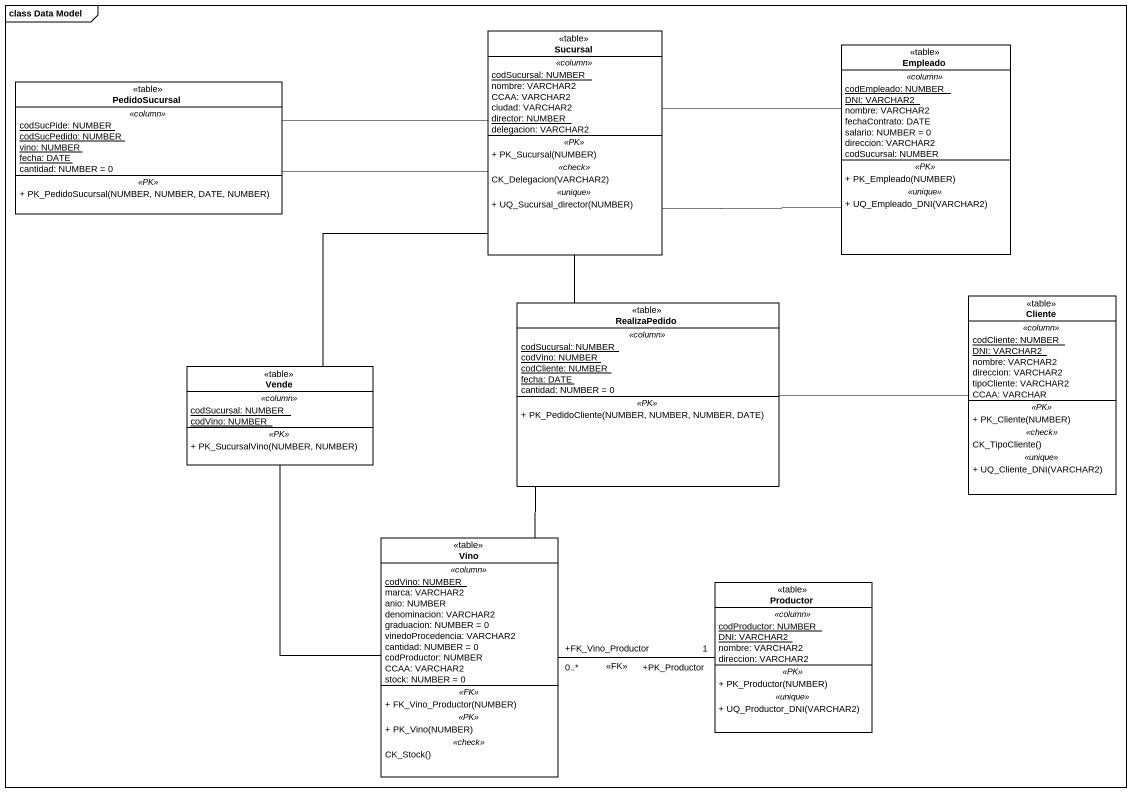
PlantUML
@startuml
mainframe class Data Model
hide circle
hide empty members
skinparam classAttributeIconSize 0
class Sucursal <<table>> {
  .. <<column>> ..
  {static} codSucursal: NUMBER
  nombre: VARCHAR2
  CCAA: VARCHAR2
  ciudad: VARCHAR2
  {static} director: NUMBER
  delegacion: VARCHAR2
  .. <<PK>> ..
  + PK_Sucursal(NUMBER)
  .. <<check>> ..
  CK_Delegacion(VARCHAR2)
  .. <<unique>> ..
  + UQ_Sucursal_director(NUMBER)
}
class Empleado <<table>> {
  .. <<column>> ..
  {static} codEmpleado: NUMBER
  {static} DNI: VARCHAR2
  nombre: VARCHAR2
  fechaContrato: DATE
  salario: NUMBER = 0
  direccion: VARCHAR2
  codSucursal: NUMBER
  .. <<PK>> ..
  + PK_Empleado(NUMBER)
  .. <<unique>> ..
  + UQ_Empleado_DNI(VARCHAR2)
}
class PedidoSucursal <<table>> {
  .. <<column>> ..
  {static} codSucPide: NUMBER
  {static} codSucPedido: NUMBER
  {static} vino: NUMBER
  {static} fecha: DATE
  cantidad: NUMBER = 0
  .. <<PK>> ..
  + PK_PedidoSucursal(NUMBER, NUMBER, DATE, NUMBER)
}
class RealizaPedido <<table>> {
  .. <<column>> ..
  {static} codSucursal: NUMBER
  {static} codVino: NUMBER
  {static} codCliente: NUMBER
  {static} fecha: DATE
  cantidad: NUMBER = 0
  .. <<PK>> ..
  + PK_PedidoCliente(NUMBER, NUMBER, NUMBER, DATE)
}
class Cliente <<table>> {
  .. <<column>> ..
  {static} codCliente: NUMBER
  {static} DNI: VARCHAR2
  nombre: VARCHAR2
  direccion: VARCHAR2
  tipoCliente: VARCHAR2
  CCAA: VARCHAR
  .. <<PK>> ..
  + PK_Cliente(NUMBER)
  .. <<check>> ..
  CK_TipoCliente()
  .. <<unique>> ..
  + UQ_Cliente_DNI(VARCHAR2)
}
class Vende <<table>> {
  .. <<column>> ..
  {static} codSucursal: NUMBER
  {static} codVino: NUMBER
  .. <<PK>> ..
  + PK_SucursalVino(NUMBER, NUMBER)
}
class Vino <<table>> {
  .. <<column>> ..
  {static} codVino: NUMBER
  marca: VARCHAR2
  anio: NUMBER
  denominacion: VARCHAR2
  graduacion: NUMBER = 0
  vinedoProcedencia: VARCHAR2
  cantidad: NUMBER = 0
  codProductor: NUMBER
  CCAA: VARCHAR2
  stock: NUMBER = 0
  .. <<FK>> ..
  + FK_Vino_Productor(NUMBER)
  .. <<PK>> ..
  + PK_Vino(NUMBER)
  .. <<check>> ..
  CK_Stock()
}
class Productor <<table>> {
  .. <<column>> ..
  {static} codProductor: NUMBER
  {static} DNI: VARCHAR2
  nombre: VARCHAR2
  direccion: VARCHAR2
  .. <<PK>> ..
  + PK_Productor(NUMBER)
  .. <<unique>> ..
  + UQ_Productor_DNI(VARCHAR2)
}
Sucursal -right- Empleado
Empleado -left- Sucursal
PedidoSucursal -right- Sucursal
PedidoSucursal -right- Sucursal
RealizaPedido -up- Sucursal
RealizaPedido -right- Cliente
RealizaPedido -- Vino
Vende -up- Sucursal
Vende -- Vino
Vino "+FK_Vino_Productor\n0..*" -right- "+PK_Productor\n1" Productor : <<FK>>
@enduml
